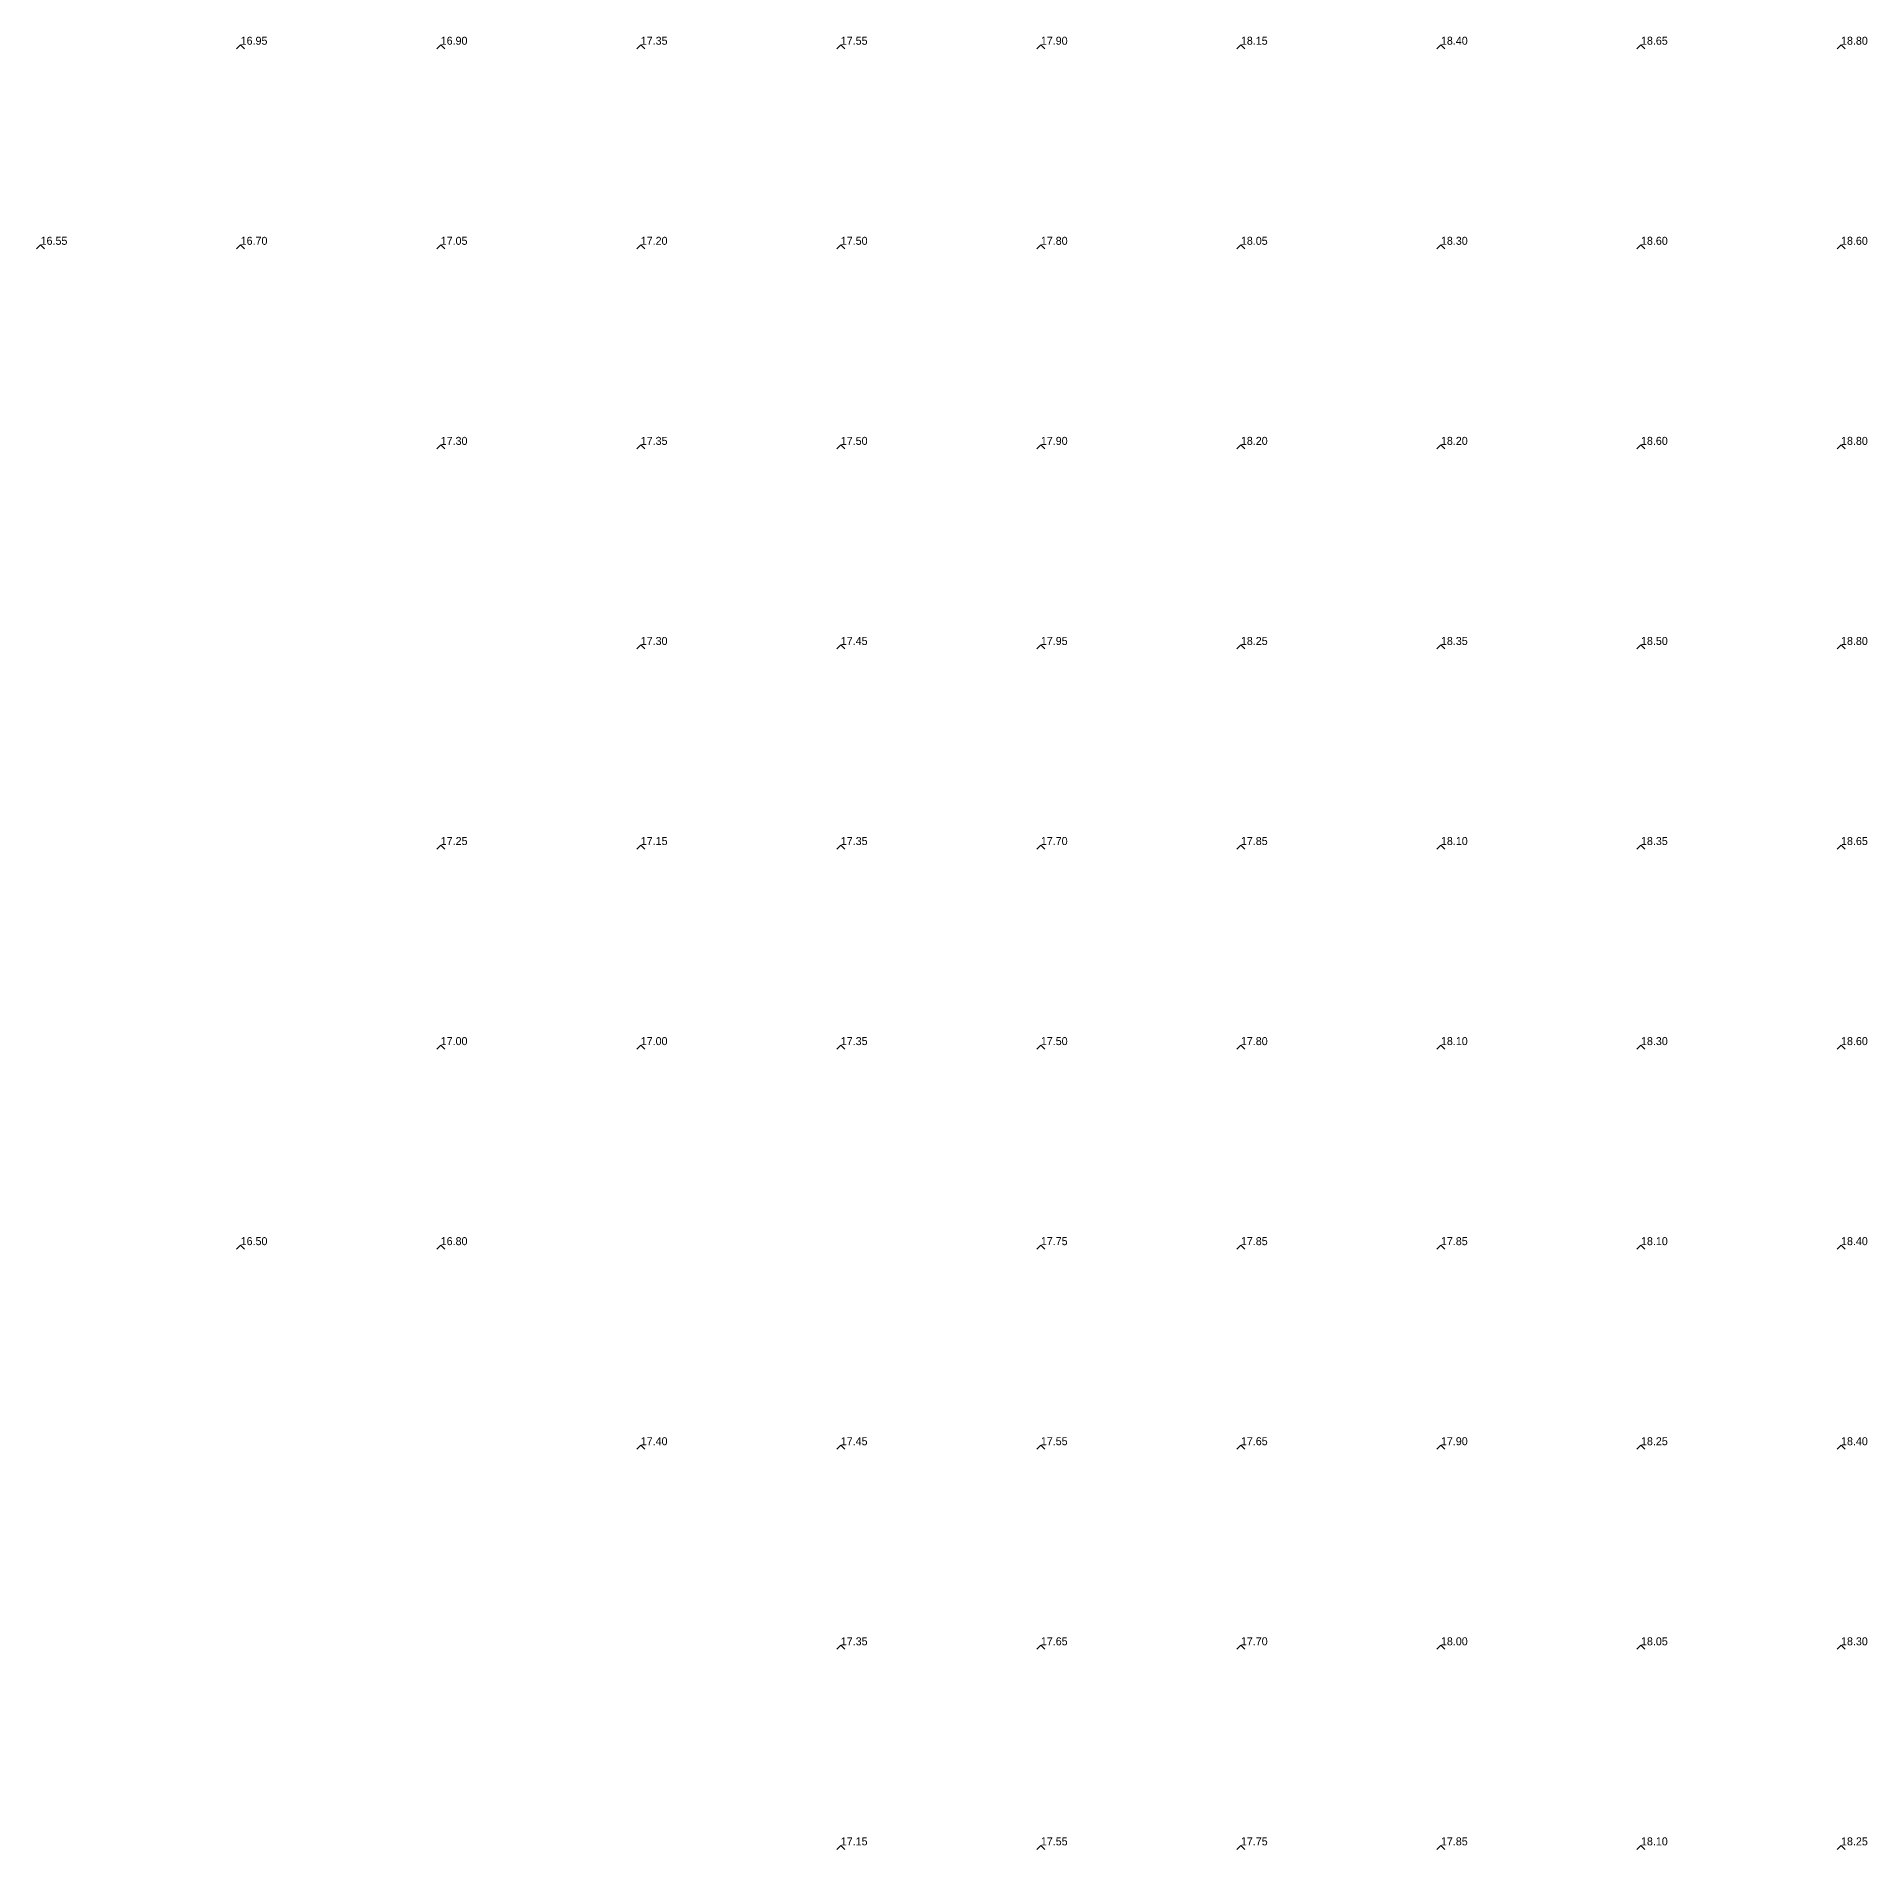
# Model space of a CAD drawing. Extents: x 570945 to 571083, y 5181392 to 5181597.
# Drawn here: x 570967.32 to 570990.2, y 5181391.58 to 5181414.23 of the extents above; entities that cross this region are included whole.
import ezdxf

# ---------------------------------------------------------------- set-up
doc = ezdxf.new("R2010")
doc.units = 0
doc.layers.add('Soundings', color=1, linetype='CONTINUOUS')

msp = doc.modelspace()

# ---------------------------------------------------------------- linework, layer by layer
at = {"layer": 'Soundings'}
for points in [[(570969.825, 5181414.075), (570969.875, 5181414.125), (570969.925, 5181414.075)], [(570972.325, 5181414.075), (570972.375, 5181414.125), (570972.425, 5181414.075)], [(570974.825, 5181414.075), (570974.875, 5181414.125), (570974.925, 5181414.075)], [(570977.325, 5181414.075), (570977.375, 5181414.125), (570977.425, 5181414.075)], [(570979.825, 5181414.075), (570979.875, 5181414.125), (570979.925, 5181414.075)], [(570982.325, 5181414.075), (570982.375, 5181414.125), (570982.425, 5181414.075)], [(570984.825, 5181414.075), (570984.875, 5181414.125), (570984.925, 5181414.075)], [(570987.325, 5181414.075), (570987.375, 5181414.125), (570987.425, 5181414.075)], [(570989.825, 5181414.075), (570989.875, 5181414.125), (570989.925, 5181414.075)], [(570967.325, 5181411.575), (570967.375, 5181411.625), (570967.425, 5181411.575)], [(570969.825, 5181411.575), (570969.875, 5181411.625), (570969.925, 5181411.575)], [(570972.325, 5181411.575), (570972.375, 5181411.625), (570972.425, 5181411.575)], [(570974.825, 5181411.575), (570974.875, 5181411.625), (570974.925, 5181411.575)], [(570977.325, 5181411.575), (570977.375, 5181411.625), (570977.425, 5181411.575)], [(570979.825, 5181411.575), (570979.875, 5181411.625), (570979.925, 5181411.575)], [(570982.325, 5181411.575), (570982.375, 5181411.625), (570982.425, 5181411.575)], [(570984.825, 5181411.575), (570984.875, 5181411.625), (570984.925, 5181411.575)], [(570987.325, 5181411.575), (570987.375, 5181411.625), (570987.425, 5181411.575)], [(570989.825, 5181411.575), (570989.875, 5181411.625), (570989.925, 5181411.575)], [(570972.325, 5181409.075), (570972.375, 5181409.125), (570972.425, 5181409.075)], [(570974.825, 5181409.075), (570974.875, 5181409.125), (570974.925, 5181409.075)], [(570977.325, 5181409.075), (570977.375, 5181409.125), (570977.425, 5181409.075)], [(570979.825, 5181409.075), (570979.875, 5181409.125), (570979.925, 5181409.075)], [(570982.325, 5181409.075), (570982.375, 5181409.125), (570982.425, 5181409.075)], [(570984.825, 5181409.075), (570984.875, 5181409.125), (570984.925, 5181409.075)], [(570987.325, 5181409.075), (570987.375, 5181409.125), (570987.425, 5181409.075)], [(570989.825, 5181409.075), (570989.875, 5181409.125), (570989.925, 5181409.075)], [(570974.825, 5181406.575), (570974.875, 5181406.625), (570974.925, 5181406.575)], [(570977.325, 5181406.575), (570977.375, 5181406.625), (570977.425, 5181406.575)], [(570979.825, 5181406.575), (570979.875, 5181406.625), (570979.925, 5181406.575)], [(570982.325, 5181406.575), (570982.375, 5181406.625), (570982.425, 5181406.575)], [(570984.825, 5181406.575), (570984.875, 5181406.625), (570984.925, 5181406.575)], [(570987.325, 5181406.575), (570987.375, 5181406.625), (570987.425, 5181406.575)], [(570989.825, 5181406.575), (570989.875, 5181406.625), (570989.925, 5181406.575)], [(570972.325, 5181404.075), (570972.375, 5181404.125), (570972.425, 5181404.075)], [(570974.825, 5181404.075), (570974.875, 5181404.125), (570974.925, 5181404.075)], [(570977.325, 5181404.075), (570977.375, 5181404.125), (570977.425, 5181404.075)], [(570979.825, 5181404.075), (570979.875, 5181404.125), (570979.925, 5181404.075)], [(570982.325, 5181404.075), (570982.375, 5181404.125), (570982.425, 5181404.075)], [(570984.825, 5181404.075), (570984.875, 5181404.125), (570984.925, 5181404.075)], [(570987.325, 5181404.075), (570987.375, 5181404.125), (570987.425, 5181404.075)], [(570989.825, 5181404.075), (570989.875, 5181404.125), (570989.925, 5181404.075)], [(570972.325, 5181401.575), (570972.375, 5181401.625), (570972.425, 5181401.575)], [(570974.825, 5181401.575), (570974.875, 5181401.625), (570974.925, 5181401.575)], [(570977.325, 5181401.575), (570977.375, 5181401.625), (570977.425, 5181401.575)], [(570979.825, 5181401.575), (570979.875, 5181401.625), (570979.925, 5181401.575)], [(570982.325, 5181401.575), (570982.375, 5181401.625), (570982.425, 5181401.575)], [(570984.825, 5181401.575), (570984.875, 5181401.625), (570984.925, 5181401.575)], [(570987.325, 5181401.575), (570987.375, 5181401.625), (570987.425, 5181401.575)], [(570989.825, 5181401.575), (570989.875, 5181401.625), (570989.925, 5181401.575)], [(570969.825, 5181399.075), (570969.875, 5181399.125), (570969.925, 5181399.075)], [(570972.325, 5181399.075), (570972.375, 5181399.125), (570972.425, 5181399.075)], [(570979.825, 5181399.075), (570979.875, 5181399.125), (570979.925, 5181399.075)], [(570982.325, 5181399.075), (570982.375, 5181399.125), (570982.425, 5181399.075)], [(570984.825, 5181399.075), (570984.875, 5181399.125), (570984.925, 5181399.075)], [(570987.325, 5181399.075), (570987.375, 5181399.125), (570987.425, 5181399.075)], [(570989.825, 5181399.075), (570989.875, 5181399.125), (570989.925, 5181399.075)], [(570974.825, 5181396.575), (570974.875, 5181396.625), (570974.925, 5181396.575)], [(570977.325, 5181396.575), (570977.375, 5181396.625), (570977.425, 5181396.575)], [(570979.825, 5181396.575), (570979.875, 5181396.625), (570979.925, 5181396.575)], [(570982.325, 5181396.575), (570982.375, 5181396.625), (570982.425, 5181396.575)], [(570984.825, 5181396.575), (570984.875, 5181396.625), (570984.925, 5181396.575)], [(570987.325, 5181396.575), (570987.375, 5181396.625), (570987.425, 5181396.575)], [(570989.825, 5181396.575), (570989.875, 5181396.625), (570989.925, 5181396.575)], [(570977.325, 5181394.075), (570977.375, 5181394.125), (570977.425, 5181394.075)], [(570979.825, 5181394.075), (570979.875, 5181394.125), (570979.925, 5181394.075)], [(570982.325, 5181394.075), (570982.375, 5181394.125), (570982.425, 5181394.075)], [(570984.825, 5181394.075), (570984.875, 5181394.125), (570984.925, 5181394.075)], [(570987.325, 5181394.075), (570987.375, 5181394.125), (570987.425, 5181394.075)], [(570989.825, 5181394.075), (570989.875, 5181394.125), (570989.925, 5181394.075)], [(570977.325, 5181391.575), (570977.375, 5181391.625), (570977.425, 5181391.575)], [(570979.825, 5181391.575), (570979.875, 5181391.625), (570979.925, 5181391.575)], [(570982.325, 5181391.575), (570982.375, 5181391.625), (570982.425, 5181391.575)], [(570984.825, 5181391.575), (570984.875, 5181391.625), (570984.925, 5181391.575)], [(570987.325, 5181391.575), (570987.375, 5181391.625), (570987.425, 5181391.575)], [(570989.825, 5181391.575), (570989.875, 5181391.625), (570989.925, 5181391.575)]]:
    msp.add_lwpolyline(points, dxfattribs=at)

# ---------------------------------------------------------------- texts
for s, p in [('16.95', (570969.875, 5181414.125, 16.95)), ('16.90', (570972.375, 5181414.125, 16.9)), ('17.35', (570974.875, 5181414.125, 17.35)), ('17.55', (570977.375, 5181414.125, 17.55)), ('17.90', (570979.875, 5181414.125, 17.9)), ('18.15', (570982.375, 5181414.125, 18.15)), ('18.40', (570984.875, 5181414.125, 18.4)), ('18.65', (570987.375, 5181414.125, 18.65)), ('18.80', (570989.875, 5181414.125, 18.8)), ('16.55', (570967.375, 5181411.625, 16.55)), ('16.70', (570969.875, 5181411.625, 16.7)), ('17.05', (570972.375, 5181411.625, 17.05)), ('17.20', (570974.875, 5181411.625, 17.2)), ('17.50', (570977.375, 5181411.625, 17.5)), ('17.80', (570979.875, 5181411.625, 17.8)), ('18.05', (570982.375, 5181411.625, 18.05)), ('18.30', (570984.875, 5181411.625, 18.3)), ('18.60', (570987.375, 5181411.625, 18.6)), ('18.60', (570989.875, 5181411.625, 18.6)), ('17.30', (570972.375, 5181409.125, 17.3)), ('17.35', (570974.875, 5181409.125, 17.35)), ('17.50', (570977.375, 5181409.125, 17.5)), ('17.90', (570979.875, 5181409.125, 17.9)), ('18.20', (570982.375, 5181409.125, 18.2)), ('18.20', (570984.875, 5181409.125, 18.2)), ('18.60', (570987.375, 5181409.125, 18.6)), ('18.80', (570989.875, 5181409.125, 18.8)), ('17.30', (570974.875, 5181406.625, 17.3)), ('17.45', (570977.375, 5181406.625, 17.45)), ('17.95', (570979.875, 5181406.625, 17.95)), ('18.25', (570982.375, 5181406.625, 18.25)), ('18.35', (570984.875, 5181406.625, 18.35)), ('18.50', (570987.375, 5181406.625, 18.5)), ('18.80', (570989.875, 5181406.625, 18.8)), ('17.25', (570972.375, 5181404.125, 17.25)), ('17.15', (570974.875, 5181404.125, 17.15)), ('17.35', (570977.375, 5181404.125, 17.35)), ('17.70', (570979.875, 5181404.125, 17.7)), ('17.85', (570982.375, 5181404.125, 17.85)), ('18.10', (570984.875, 5181404.125, 18.1)), ('18.35', (570987.375, 5181404.125, 18.35)), ('18.65', (570989.875, 5181404.125, 18.65)), ('17.00', (570972.375, 5181401.625, 17)), ('17.00', (570974.875, 5181401.625, 17)), ('17.35', (570977.375, 5181401.625, 17.35)), ('17.50', (570979.875, 5181401.625, 17.5)), ('17.80', (570982.375, 5181401.625, 17.8)), ('18.10', (570984.875, 5181401.625, 18.1)), ('18.30', (570987.375, 5181401.625, 18.3)), ('18.60', (570989.875, 5181401.625, 18.6)), ('16.50', (570969.875, 5181399.125, 16.5)), ('16.80', (570972.375, 5181399.125, 16.8)), ('17.75', (570979.875, 5181399.125, 17.75)), ('17.85', (570982.375, 5181399.125, 17.85)), ('17.85', (570984.875, 5181399.125, 17.85)), ('18.10', (570987.375, 5181399.125, 18.1)), ('18.40', (570989.875, 5181399.125, 18.4)), ('17.40', (570974.875, 5181396.625, 17.4)), ('17.45', (570977.375, 5181396.625, 17.45)), ('17.55', (570979.875, 5181396.625, 17.55)), ('17.65', (570982.375, 5181396.625, 17.65)), ('17.90', (570984.875, 5181396.625, 17.9)), ('18.25', (570987.375, 5181396.625, 18.25)), ('18.40', (570989.875, 5181396.625, 18.4)), ('17.35', (570977.375, 5181394.125, 17.35)), ('17.65', (570979.875, 5181394.125, 17.65)), ('17.70', (570982.375, 5181394.125, 17.7)), ('18.00', (570984.875, 5181394.125, 18)), ('18.05', (570987.375, 5181394.125, 18.05)), ('18.30', (570989.875, 5181394.125, 18.3)), ('17.15', (570977.375, 5181391.625, 17.15)), ('17.55', (570979.875, 5181391.625, 17.55)), ('17.75', (570982.375, 5181391.625, 17.75)), ('17.85', (570984.875, 5181391.625, 17.85)), ('18.10', (570987.375, 5181391.625, 18.1)), ('18.25', (570989.875, 5181391.625, 18.25))]:
    msp.add_text(s, height=0.1, dxfattribs=at).set_placement(p)

doc.saveas('drawing.dxf')
